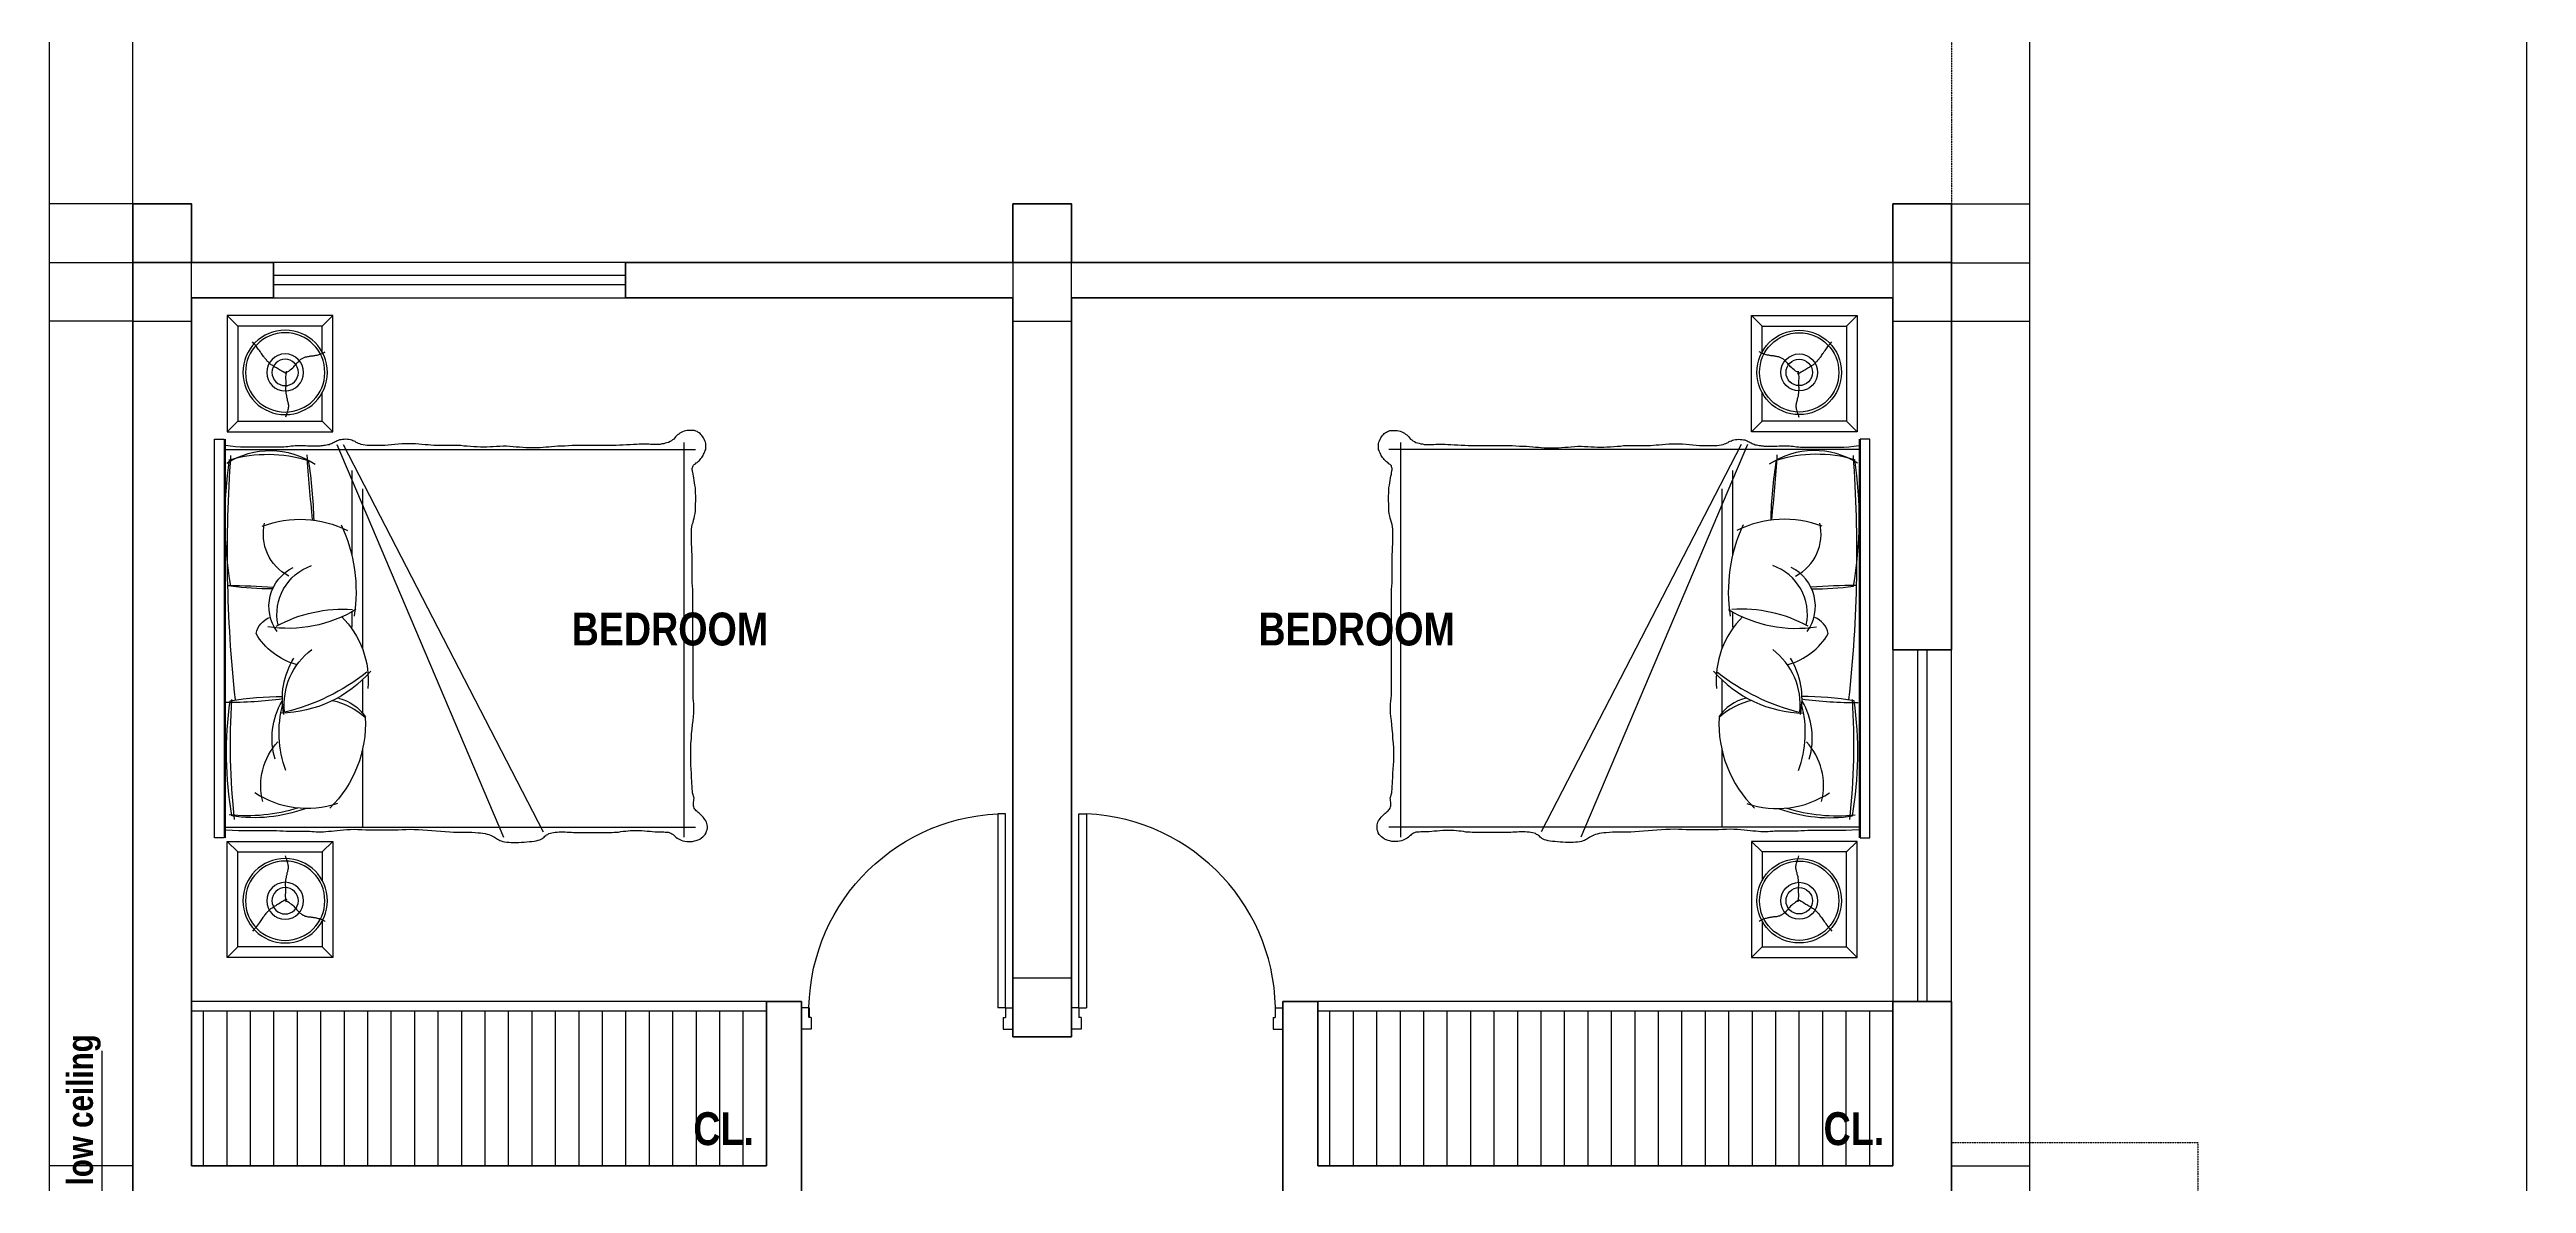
# Model space of a CAD drawing. Header units: millimetres. Extents: x -249630 to 95394, y -188036 to 109963.
# Drawn here: x -84215 to -71021, y 40634 to 46676 of the extents above; entities that cross this region are included whole.
import ezdxf

# ---------------------------------------------------------------- set-up
doc = ezdxf.new("R2010")
doc.units = ezdxf.units.MM
doc.header["$PDMODE"] = 2
doc.linetypes.add('DASHED2', pattern=[9.525, 6.35, -3.175])
for name, color, linetype in [('cotas', 1, 'Continuous'), ('Layer1', 2, 'Continuous'), ('Layer11', 30, 'Continuous'), ('Layer2', 8, 'Continuous'), ('PUERTAS', 14, 'Continuous'), ('SUBTITULOS', 90, 'Continuous'), ('TEXTOS', 11, 'Continuous'), ('VEREDA', 1, 'Continuous')]:
    doc.layers.add(name, color=color, linetype=linetype)
doc.layers.add('MUROS', color=6, linetype='Continuous', lineweight=60)
doc.styles.add('COTAS', font='arial.ttf', dxfattribs={"width": 1.1})
doc.styles.add('DESCRIPCION(E)', font='swisscbi.ttf', dxfattribs={"width": 1.1, "oblique": 15, "height": 0.15})
doc.styles.add('SUBTITULOS(E)', font='swisscbi.ttf', dxfattribs={"oblique": 15, "height": 0.2})
doc.dimstyles.new('COTA1-50', dxfattribs={"dimscale": 0.5, "dimtxt": 0.22, "dimasz": 0.12, "dimexe": 0.08, "dimexo": 0.05, "dimgap": 0.076, "dimtad": 2, "dimzin": 4, "dimdsep": 46, "dimtxsty": 'COTAS', "dimblk": 'ARCHTICK', "dimcen": -0.1, "dimclrd": 141, "dimclre": 141, "dimclrt": 11, "dimadec": 0, "dimazin": 0, "dimtfac": 1, "dimtix": 1, "dimtmove": 1, "dimatfit": 3, "dimfxl": 1, "dimtolj": 1, "dimtzin": 0, "dimarcsym": 0})

# ---------------------------------------------------------------- blocks, each defined once
blk = doc.blocks.new('CAM-10')
for p, q in [((0.026, 0), (0.071, -0.045)), ((0.521, 0), (0.476, -0.045)), ((0.552, 0.009), (2.252, 0.009)), ((0.597, 0.009), (0.597, -1.995)), ((2.207, 0.009), (2.207, -1.995)), ((2.267, 0), (2.312, -0.045)), ((2.762, 0), (2.717, -0.045)), ((0.026, -0.45), (0.071, -0.405)), ((0.476, -0.405), (0.521, -0.45)), ((2.312, -0.405), (2.267, -0.45)), ((2.762, -0.45), (2.717, -0.405)), ((0.575, -0.467), (2.249, -1.178)), ((0.575, -0.494), (2.226, -1.346)), ((0.686, -0.531), (1.047, -0.531)), ((0.764, -0.576), (1.446, -0.576)), ((1.289, -0.531), (1.354, -0.531)), ((1.577, -0.576), (1.72, -0.576)), ((1.876, -0.576), (2.207, -0.576)), ((0.567, -1.946), (2.249, -1.946))]:
    blk.add_line(p, q)
for points in [[(0.521, 0), (0.521, -0.45), (0.026, -0.45), (0.026, 0)], [(0.552, 0.013), (2.252, 0.013), (2.252, 0.054), (0.552, 0.054)], [(2.267, 0), (2.267, -0.45), (2.762, -0.45), (2.762, 0)]]:
    blk.add_lwpolyline(points, close=True)
for points in [[(2.218, 0.009), (2.219, -0.022), (2.22, -0.048), (2.221, -0.072), (2.221, -0.095), (2.221, -0.117), (2.221, -0.138), (2.22, -0.158), (2.22, -0.176), (2.221, -0.194), (2.221, -0.21), (2.222, -0.224), (2.222, -0.238), (2.223, -0.251), (2.223, -0.263), (2.224, -0.273), (2.224, -0.283), (2.224, -0.292), (2.224, -0.3), (2.224, -0.307), (2.224, -0.315), (2.224, -0.322), (2.224, -0.329), (2.224, -0.336), (2.224, -0.344), (2.224, -0.352), (2.225, -0.36), (2.225, -0.37), (2.226, -0.379), (2.226, -0.389), (2.226, -0.399), (2.226, -0.41), (2.225, -0.421), (2.224, -0.432), (2.223, -0.444), (2.222, -0.456), (2.22, -0.469), (2.219, -0.482), (2.217, -0.496), (2.216, -0.51), (2.216, -0.525), (2.215, -0.541), (2.216, -0.557), (2.216, -0.574), (2.217, -0.591), (2.217, -0.609), (2.218, -0.626), (2.218, -0.644), (2.218, -0.661), (2.218, -0.678), (2.218, -0.695), (2.217, -0.711), (2.217, -0.728), (2.216, -0.745), (2.216, -0.762), (2.215, -0.779), (2.216, -0.797), (2.216, -0.815), (2.217, -0.834), (2.219, -0.853), (2.22, -0.872), (2.222, -0.891), (2.223, -0.91), (2.225, -0.929), (2.226, -0.948), (2.227, -0.965), (2.227, -0.982), (2.228, -0.999), (2.228, -1.015), (2.228, -1.029), (2.228, -1.043), (2.229, -1.056), (2.23, -1.069), (2.231, -1.08), (2.232, -1.09), (2.234, -1.099), (2.236, -1.108), (2.238, -1.115), (2.241, -1.122), (2.243, -1.128), (2.246, -1.134), (2.249, -1.139), (2.252, -1.143), (2.255, -1.148), (2.258, -1.152), (2.26, -1.157), (2.263, -1.162), (2.265, -1.168), (2.267, -1.174), (2.269, -1.182), (2.27, -1.191), (2.27, -1.2), (2.271, -1.21), (2.271, -1.221), (2.271, -1.232), (2.271, -1.243), (2.27, -1.254), (2.27, -1.266), (2.269, -1.277), (2.268, -1.288), (2.267, -1.298), (2.266, -1.308), (2.264, -1.317), (2.262, -1.325), (2.26, -1.332), (2.258, -1.338), (2.255, -1.343), (2.252, -1.347), (2.249, -1.351), (2.245, -1.354), (2.242, -1.358), (2.239, -1.361), (2.237, -1.366), (2.234, -1.371), (2.232, -1.377), (2.23, -1.383), (2.229, -1.39), (2.227, -1.398), (2.227, -1.406), (2.226, -1.414), (2.226, -1.423), (2.226, -1.431), (2.226, -1.44), (2.227, -1.449), (2.228, -1.458), (2.228, -1.467), (2.229, -1.476), (2.229, -1.64), (2.228, -1.649), (2.228, -1.659), (2.227, -1.668), (2.225, -1.678), (2.224, -1.688), (2.223, -1.698), (2.222, -1.708), (2.221, -1.719), (2.22, -1.73), (2.22, -1.741), (2.221, -1.753), (2.221, -1.766), (2.222, -1.778), (2.223, -1.79), (2.224, -1.802), (2.225, -1.813), (2.226, -1.824), (2.226, -1.834), (2.226, -1.843), (2.226, -1.852), (2.226, -1.86), (2.227, -1.867), (2.227, -1.874), (2.228, -1.88), (2.23, -1.886), (2.232, -1.891), (2.235, -1.895), (2.238, -1.9), (2.242, -1.904), (2.245, -1.908), (2.249, -1.912), (2.253, -1.917), (2.256, -1.923), (2.259, -1.929), (2.262, -1.935), (2.264, -1.942), (2.266, -1.95), (2.267, -1.958), (2.268, -1.966), (2.268, -1.974), (2.267, -1.983), (2.265, -1.991), (2.263, -1.999), (2.26, -2.007), (2.257, -2.014), (2.252, -2.021), (2.248, -2.027), (2.242, -2.033), (2.237, -2.037), (2.231, -2.041), (2.224, -2.043), (2.217, -2.045), (2.211, -2.046), (2.204, -2.046), (2.197, -2.045), (2.191, -2.044), (2.185, -2.042), (2.179, -2.039), (2.174, -2.036), (2.169, -2.032), (2.164, -2.028), (2.159, -2.024), (2.155, -2.02), (2.151, -2.016), (2.147, -2.011), (2.144, -2.007), (2.14, -2.003), (2.136, -1.999), (2.132, -1.996), (2.129, -1.993), (2.125, -1.99), (2.12, -1.988), (2.116, -1.987), (2.111, -1.987), (2.106, -1.987), (2.1, -1.987), (2.094, -1.988), (2.088, -1.989), (2.082, -1.99), (2.06, -1.983), (1.992, -1.978), (1.976, -1.978), (1.959, -1.977), (1.942, -1.976), (1.925, -1.975), (1.906, -1.975), (1.888, -1.975), (1.868, -1.975), (1.849, -1.976), (1.829, -1.978), (1.809, -1.979), (1.789, -1.981), (1.77, -1.983), (1.752, -1.985), (1.735, -1.987), (1.72, -1.988), (1.705, -1.988), (1.692, -1.988), (1.68, -1.988), (1.669, -1.987), (1.657, -1.986), (1.645, -1.985), (1.193, -1.984), (1.179, -1.983), (1.165, -1.982), (1.149, -1.982), (1.132, -1.982), (1.115, -1.982), (1.098, -1.981), (1.08, -1.981), (1.063, -1.981), (1.046, -1.981), (1.03, -1.98), (1.014, -1.98), (0.999, -1.979), (0.985, -1.978), (0.972, -1.978), (0.959, -1.978), (0.947, -1.978), (0.936, -1.979), (0.926, -1.98), (0.916, -1.982), (0.907, -1.985), (0.898, -1.987), (0.889, -1.99), (0.88, -1.992), (0.87, -1.994), (0.86, -1.995), (0.85, -1.996), (0.794, -1.997), (0.782, -1.996), (0.771, -1.996), (0.76, -1.995), (0.749, -1.993), (0.738, -1.992), (0.728, -1.99), (0.718, -1.989), (0.71, -1.987), (0.702, -1.985), (0.695, -1.984), (0.688, -1.983), (0.683, -1.982), (0.678, -1.982), (0.673, -1.983), (0.67, -1.984), (0.666, -1.985), (0.664, -1.987), (0.661, -1.99), (0.659, -1.993), (0.657, -1.996), (0.654, -1.999), (0.652, -2.002), (0.649, -2.006), (0.646, -2.009), (0.643, -2.012), (0.639, -2.015), (0.635, -2.019), (0.631, -2.022), (0.627, -2.025), (0.622, -2.028), (0.617, -2.03), (0.612, -2.033), (0.607, -2.035), (0.601, -2.037), (0.596, -2.039), (0.59, -2.04), (0.584, -2.04), (0.578, -2.04), (0.571, -2.04), (0.565, -2.038), (0.559, -2.036), (0.553, -2.033), (0.547, -2.03), (0.542, -2.027), (0.537, -2.023), (0.532, -2.019), (0.528, -2.015), (0.525, -2.011), (0.522, -2.006), (0.52, -2.002), (0.518, -1.997), (0.516, -1.991), (0.515, -1.986), (0.515, -1.98), (0.515, -1.973), (0.515, -1.967), (0.516, -1.96), (0.517, -1.953), (0.519, -1.947), (0.521, -1.94), (0.524, -1.934), (0.527, -1.929), (0.531, -1.924), (0.534, -1.919), (0.539, -1.915), (0.543, -1.911), (0.547, -1.907), (0.552, -1.903), (0.556, -1.898), (0.559, -1.893), (0.563, -1.887), (0.566, -1.881), (0.568, -1.874), (0.57, -1.867), (0.572, -1.86), (0.573, -1.852), (0.575, -1.845), (0.575, -1.838), (0.575, -1.831), (0.575, -1.825), (0.575, -1.818), (0.575, -1.811), (0.575, -1.804), (0.574, -1.796), (0.574, -1.788), (0.574, -1.778), (0.574, -1.768), (0.574, -1.756), (0.575, -1.744), (0.575, -1.731), (0.576, -1.717), (0.577, -1.702), (0.578, -1.688), (0.578, -1.672), (0.579, -1.657), (0.58, -1.641), (0.58, -1.47), (0.581, -1.454), (0.582, -1.439), (0.582, -1.424), (0.583, -1.409), (0.584, -1.396), (0.585, -1.382), (0.586, -1.37), (0.587, -1.358), (0.588, -1.346), (0.589, -1.334), (0.589, -1.323), (0.59, -1.311), (0.59, -1.299), (0.589, -1.286), (0.589, -1.273), (0.588, -1.26), (0.587, -1.246), (0.586, -1.232), (0.585, -1.218), (0.584, -1.204), (0.583, -1.19), (0.583, -1.176), (0.584, -1.162), (0.584, -1.148), (0.585, -1.134), (0.585, -1.121), (0.586, -1.107), (0.586, -1.093), (0.586, -1.079), (0.585, -1.065), (0.585, -1.051), (0.584, -1.037), (0.583, -1.023), (0.582, -1.009), (0.58, -0.996), (0.58, -0.983), (0.579, -0.971), (0.579, -0.959), (0.579, -0.948), (0.579, -0.936), (0.579, -0.925), (0.579, -0.914), (0.579, -0.903), (0.579, -0.892), (0.579, -0.88), (0.578, -0.868), (0.577, -0.856), (0.576, -0.843), (0.575, -0.829), (0.574, -0.816), (0.573, -0.802), (0.573, -0.788), (0.573, -0.773), (0.573, -0.759), (0.573, -0.744), (0.574, -0.729), (0.575, -0.715), (0.577, -0.7), (0.578, -0.686), (0.579, -0.672), (0.58, -0.658), (0.58, -0.645), (0.58, -0.632), (0.58, -0.62), (0.58, -0.608), (0.579, -0.597), (0.578, -0.588), (0.577, -0.579), (0.575, -0.571), (0.573, -0.565), (0.571, -0.559), (0.568, -0.554), (0.566, -0.55), (0.563, -0.545), (0.561, -0.541), (0.559, -0.536), (0.557, -0.531), (0.555, -0.525), (0.554, -0.519), (0.554, -0.512), (0.553, -0.505), (0.554, -0.498), (0.554, -0.491), (0.555, -0.485), (0.556, -0.479), (0.558, -0.473), (0.56, -0.469), (0.562, -0.464), (0.564, -0.46), (0.566, -0.456), (0.568, -0.452), (0.571, -0.448), (0.573, -0.444), (0.574, -0.439), (0.576, -0.434), (0.577, -0.429), (0.578, -0.423), (0.579, -0.418), (0.58, -0.412), (0.581, -0.407), (0.581, -0.401), (0.582, -0.396), (0.582, -0.391), (0.582, -0.386), (0.583, -0.381), (0.583, -0.376), (0.582, -0.37), (0.582, -0.364), (0.582, -0.357), (0.582, -0.35), (0.582, -0.342), (0.581, -0.333), (0.581, -0.324), (0.581, -0.315), (0.581, -0.306), (0.581, -0.298), (0.581, -0.289), (0.582, -0.281), (0.583, -0.273), (0.584, -0.266), (0.585, -0.258), (0.585, -0.25), (0.586, -0.242), (0.587, -0.234), (0.587, -0.225), (0.587, -0.215), (0.587, -0.205), (0.587, -0.194), (0.587, -0.183), (0.586, -0.171), (0.586, -0.159), (0.586, -0.146), (0.586, -0.133), (0.586, -0.12), (0.587, -0.106), (0.587, -0.091), (0.587, -0.075), (0.586, -0.057), (0.585, -0.036), (0.583, -0.014), (0.579, 0.009)], [(0.181, -0.405), (0.071, -0.405), (0.071, -0.045), (0.476, -0.045), (0.476, -0.405), (0.355, -0.405)], [(2.607, -0.405), (2.717, -0.405), (2.717, -0.045), (2.312, -0.045), (2.312, -0.405), (2.433, -0.405)], [(0.274, -0.254), (0.27, -0.246), (0.266, -0.239), (0.263, -0.233), (0.26, -0.228), (0.257, -0.223), (0.254, -0.218), (0.251, -0.214), (0.249, -0.21), (0.247, -0.207), (0.245, -0.203), (0.243, -0.2), (0.241, -0.197), (0.239, -0.194), (0.237, -0.191), (0.235, -0.188), (0.233, -0.185), (0.231, -0.182), (0.228, -0.179), (0.226, -0.177), (0.223, -0.174), (0.221, -0.172), (0.218, -0.169), (0.215, -0.167), (0.212, -0.164), (0.209, -0.162), (0.206, -0.159), (0.203, -0.157), (0.2, -0.154), (0.196, -0.152), (0.192, -0.149), (0.188, -0.146), (0.184, -0.143), (0.179, -0.14), (0.175, -0.137), (0.17, -0.133), (0.164, -0.129), (0.158, -0.125), (0.152, -0.12), (0.145, -0.114), (0.137, -0.108)], [(2.514, -0.254), (2.518, -0.246), (2.522, -0.239), (2.525, -0.233), (2.528, -0.228), (2.531, -0.223), (2.534, -0.218), (2.536, -0.214), (2.539, -0.21), (2.541, -0.207), (2.543, -0.203), (2.545, -0.2), (2.547, -0.197), (2.549, -0.194), (2.551, -0.191), (2.553, -0.188), (2.555, -0.185), (2.557, -0.182), (2.559, -0.179), (2.562, -0.177), (2.564, -0.174), (2.567, -0.172), (2.57, -0.169), (2.572, -0.167), (2.575, -0.164), (2.578, -0.162), (2.582, -0.159), (2.585, -0.157), (2.588, -0.154), (2.592, -0.152), (2.596, -0.149), (2.6, -0.146), (2.604, -0.143), (2.608, -0.14), (2.613, -0.137), (2.618, -0.133), (2.624, -0.129), (2.63, -0.125), (2.636, -0.12), (2.643, -0.114), (2.65, -0.108)], [(0.271, -0.247), (0.266, -0.255), (0.262, -0.263), (0.257, -0.269), (0.253, -0.274), (0.248, -0.279), (0.244, -0.284), (0.24, -0.287), (0.236, -0.291), (0.233, -0.294), (0.229, -0.297), (0.226, -0.3), (0.223, -0.303), (0.22, -0.306), (0.217, -0.308), (0.215, -0.311), (0.212, -0.314), (0.21, -0.317), (0.209, -0.32), (0.207, -0.322), (0.206, -0.325), (0.204, -0.328), (0.203, -0.331), (0.202, -0.334), (0.201, -0.337), (0.201, -0.34), (0.2, -0.344), (0.2, -0.347), (0.199, -0.35), (0.199, -0.353), (0.198, -0.356), (0.198, -0.359), (0.198, -0.362), (0.197, -0.365), (0.197, -0.368), (0.196, -0.371), (0.196, -0.374), (0.195, -0.377), (0.194, -0.381), (0.194, -0.384), (0.193, -0.388), (0.192, -0.392), (0.19, -0.396), (0.189, -0.4), (0.188, -0.404), (0.186, -0.407), (0.184, -0.411), (0.182, -0.414), (0.18, -0.417)], [(0.263, -0.251), (0.271, -0.25), (0.279, -0.25), (0.285, -0.249), (0.291, -0.249), (0.296, -0.249), (0.301, -0.25), (0.306, -0.25), (0.31, -0.25), (0.314, -0.25), (0.317, -0.25), (0.321, -0.25), (0.325, -0.25), (0.328, -0.25), (0.332, -0.249), (0.335, -0.249), (0.339, -0.249), (0.342, -0.249), (0.345, -0.249), (0.348, -0.25), (0.351, -0.25), (0.354, -0.25), (0.358, -0.25), (0.361, -0.251), (0.364, -0.251), (0.367, -0.252), (0.37, -0.252), (0.373, -0.253), (0.377, -0.254), (0.38, -0.255), (0.383, -0.255), (0.386, -0.256), (0.39, -0.257), (0.393, -0.258), (0.396, -0.259), (0.4, -0.26), (0.403, -0.26), (0.407, -0.261), (0.41, -0.261), (0.414, -0.261), (0.419, -0.26), (0.423, -0.26), (0.428, -0.258), (0.433, -0.257), (0.438, -0.255), (0.443, -0.254), (0.448, -0.252), (0.454, -0.25), (0.459, -0.248)], [(2.525, -0.251), (2.517, -0.25), (2.509, -0.25), (2.502, -0.249), (2.497, -0.249), (2.491, -0.249), (2.487, -0.25), (2.482, -0.25), (2.478, -0.25), (2.474, -0.25), (2.47, -0.25), (2.467, -0.25), (2.463, -0.25), (2.459, -0.25), (2.456, -0.249), (2.453, -0.249), (2.449, -0.249), (2.446, -0.249), (2.443, -0.249), (2.44, -0.25), (2.436, -0.25), (2.433, -0.25), (2.43, -0.25), (2.427, -0.251), (2.424, -0.251), (2.421, -0.252), (2.418, -0.252), (2.414, -0.253), (2.411, -0.254), (2.408, -0.255), (2.405, -0.255), (2.401, -0.256), (2.398, -0.257), (2.395, -0.258), (2.391, -0.259), (2.388, -0.26), (2.385, -0.26), (2.381, -0.261), (2.377, -0.261), (2.373, -0.261), (2.369, -0.26), (2.365, -0.26), (2.36, -0.258), (2.355, -0.257), (2.35, -0.255), (2.345, -0.254), (2.34, -0.252), (2.334, -0.25), (2.328, -0.248)], [(2.517, -0.247), (2.522, -0.255), (2.526, -0.263), (2.531, -0.269), (2.535, -0.274), (2.539, -0.279), (2.543, -0.284), (2.548, -0.287), (2.551, -0.291), (2.555, -0.294), (2.559, -0.297), (2.562, -0.3), (2.565, -0.303), (2.568, -0.306), (2.571, -0.308), (2.573, -0.311), (2.575, -0.314), (2.577, -0.317), (2.579, -0.32), (2.581, -0.322), (2.582, -0.325), (2.583, -0.328), (2.585, -0.331), (2.586, -0.334), (2.586, -0.337), (2.587, -0.34), (2.588, -0.344), (2.588, -0.347), (2.589, -0.35), (2.589, -0.353), (2.589, -0.356), (2.59, -0.359), (2.59, -0.362), (2.59, -0.365), (2.591, -0.368), (2.591, -0.371), (2.592, -0.374), (2.593, -0.377), (2.593, -0.381), (2.594, -0.384), (2.595, -0.388), (2.596, -0.392), (2.597, -0.396), (2.599, -0.4), (2.6, -0.404), (2.602, -0.407), (2.604, -0.411), (2.605, -0.414), (2.608, -0.417)]]:
    blk.add_lwpolyline(points)
for centre, radius in [((0.268, -0.247), 0.18), ((0.268, -0.247), 0.169), ((2.52, -0.247), 0.18), ((2.52, -0.247), 0.169), ((0.268, -0.247), 0.0787), ((0.268, -0.247), 0.0562), ((2.52, -0.247), 0.0787), ((2.52, -0.247), 0.0562)]:
    blk.add_circle(centre, radius)
for centre, radius, start, end in [((0.945, -0.183), 0.344, 147.51, 213.8336), ((0.892, -1.669), 1.678, 80.1255, 98.6619), ((-0.037, -0.007), 1.712, 352.2931, 0.3959), ((1.889, -1.575), 1.578, 80.1602, 98.06), ((1.203, -0.173), 0.586, 163.9263, 197.1409), ((1.038, -5.792), 5.791, 83.8073, 94.1211), ((3.756, 0.001), 2.58, 180.1063, 184.3854), ((-0.142, -0.191), 1.333, 359.9394, 7.5533), ((2.984, -0.236), 1.335, 170.3802, 180.0522), ((1.855, -3.014), 3, 83.9026, 93.6759), ((1.432, -0.084), 0.726, 342.5841, 6.0048), ((1.535, -0.116), 0.631, 339.923, 8.7433), ((1.348, -0.31), 0.454, 159.3026, 206.5026), ((0.957, -0.356), 0.202, 27.7042, 103.4903), ((1.265, -0.362), 0.184, 54.1671, 153.8421), ((1.861, -0.492), 0.584, 151.0456, 184.1497), ((0.806, -0.261), 0.553, 328.6542, 9.1977), ((1.401, -0.216), 0.0952, 102.1757, 158.3207), ((1.237, -0.37), 0.286, 15.4018, 59.7122), ((1.827, -0.504), 0.313, 73.366, 120.2524), ((2.029, -0.417), 0.274, 75.7237, 132.8701), ((1.723, -0.341), 0.404, 341.4524, 33.4512), ((1.299, -0.432), 0.22, 78.0413, 160.8342), ((1.683, -0.534), 0.291, 83.6273, 143.2855), ((1.66, -0.57), 0.335, 78.6667, 121.2633), ((1.204, -0.221), 0.516, 310.7395, 359.0576), ((0.835, -0.033), 0.906, 321.6953, 346.4626), ((1.803, -0.691), 0.47, 69.8892, 104.8634), ((-0.465, -14.932), 14.632, 84.6597, 85.7516), ((0.943, 1.54), 1.909, 260.953, 268.6517), ((1.202, 0.118), 0.667, 244.7809, 279.0606), ((1.581, -0.218), 0.383, 224.5284, 275.2229), ((1.841, -0.43), 0.19, 193.6849, 236.7035), ((1.973, -0.378), 0.315, 192.9388, 221.9636), ((1.763, -0.079), 0.51, 267.2589, 315.2997)]:
    blk.add_arc(centre, radius, start, end)
blk = doc.blocks.new('A$C69810C7B')
at = {"layer": 'PUERTAS', "color": 2}
for p, q in [((-0.99, -0.05), (-0.99, -0.15)), ((-0.945, -0.05), (-0.99, -0.05)), ((-0.945, -0.105), (-0.955, -0.105)), ((-0.955, -0.15), (-0.955, -0.105)), ((-0.945, -0.105), (-0.945, -0.05)), ((-0.045, -0.105), (-0.045, -0.05)), ((-0.045, -0.05), (0, -0.05)), ((-0.045, -0.105), (-0.035, -0.105)), ((-0.035, -0.15), (-0.035, -0.105)), ((0, -0.05), (0, -0.15)), ((-0.955, -0.15), (-0.99, -0.15)), ((-0.035, -0.15), (-0.07, -0.15)), ((-0.07, -1.06), (-0.07, -0.15)), ((-0.035, -0.15), (0, -0.15)), ((-0.035, -0.15), (-0.035, -1.06)), ((-0.035, -1.06), (-0.07, -1.06))]:
    blk.add_line(p, q, dxfattribs=at)
at = {"layer": 'PUERTAS', "color": 1}
blk.add_arc((-0.027, -0.132), 0.929, 178.348, 267.335, dxfattribs=at)
blk = doc.blocks.new('_ArchTick')
at = {"color": 0, "linetype": 'ByBlock', "const_width": 0.15}
blk.add_lwpolyline([(-0.5, -0.5), (0.5, 0.5)], dxfattribs=at)
blk = doc.blocks.new('*D98')
at = {"layer": 'cotas', "color": 141, "lineweight": -2, "transparency": 16777216}
for p, q in [((-83771, 40728), (-84215, 40728)), ((-84215, 40540), (-84215, 40728)), ((-83771, 40540), (-84215, 40540))]:
    blk.add_line(p, q, dxfattribs=at)
at = {"layer": 'Defpoints', "color": 0, "transparency": 16777216}
for p in [(-84215, 40728), (-83771, 40728), (-83771, 40540)]:
    blk.add_point(p, dxfattribs=at)
at = {"layer": 'cotas', "color": 141, "lineweight": -2, "transparency": 16777216, "xscale": 0.06, "yscale": 0.06, "zscale": 0.06}
for p, rotation in [((-84215, 40728), 90), ((-84215, 40540), 270)]:
    blk.add_blockref('_ArchTick', p, dxfattribs=dict(at, rotation=rotation))
at = {"layer": 'cotas', "color": 11, "transparency": 16777216, "insert": (-84215, 40634), "char_height": 0.11, "attachment_point": 5, "rotation": 90, "style": 'COTAS'}
blk.add_mtext('\\A1;187.50', dxfattribs=at)
blk = doc.blocks.new('*D99')
at = {"layer": 'cotas', "color": 141, "lineweight": -2, "transparency": 16777216}
for p, q in [((-83771, 45228), (-84215, 45228)), ((-84215, 40728), (-84215, 45228)), ((-83771, 40728), (-84215, 40728))]:
    blk.add_line(p, q, dxfattribs=at)
at = {"layer": 'Defpoints', "color": 0, "transparency": 16777216}
for p in [(-84215, 45228), (-83771, 45228), (-83771, 40728)]:
    blk.add_point(p, dxfattribs=at)
at = {"layer": 'cotas', "color": 141, "lineweight": -2, "transparency": 16777216, "xscale": 0.06, "yscale": 0.06, "zscale": 0.06}
for p, rotation in [((-84215, 45228), 90), ((-84215, 40728), 270)]:
    blk.add_blockref('_ArchTick', p, dxfattribs=dict(at, rotation=rotation))
at = {"layer": 'cotas', "color": 11, "transparency": 16777216, "insert": (-84215, 42978), "char_height": 0.11, "attachment_point": 5, "rotation": 90, "style": 'COTAS'}
blk.add_mtext('\\A1;4500.00', dxfattribs=at)
blk = doc.blocks.new('*D100')
at = {"layer": 'cotas', "color": 141, "lineweight": -2, "transparency": 16777216}
for p, q in [((-83771, 45540), (-84215, 45540)), ((-84215, 45228), (-84215, 45540)), ((-83771, 45228), (-84215, 45228))]:
    blk.add_line(p, q, dxfattribs=at)
at = {"layer": 'Defpoints', "color": 0, "transparency": 16777216}
for p in [(-84215, 45540), (-83771, 45540), (-83771, 45228)]:
    blk.add_point(p, dxfattribs=at)
at = {"layer": 'cotas', "color": 141, "lineweight": -2, "transparency": 16777216, "xscale": 0.06, "yscale": 0.06, "zscale": 0.06}
for p, rotation in [((-84215, 45540), 90), ((-84215, 45228), 270)]:
    blk.add_blockref('_ArchTick', p, dxfattribs=dict(at, rotation=rotation))
at = {"layer": 'cotas', "color": 11, "transparency": 16777216, "insert": (-84215, 45384), "char_height": 0.11, "attachment_point": 5, "rotation": 90, "style": 'COTAS'}
blk.add_mtext('\\A1;312.50', dxfattribs=at)
blk = doc.blocks.new('*D101')
at = {"layer": 'cotas', "color": 141, "lineweight": -2, "transparency": 16777216}
for p, q in [((-83771, 45853), (-84215, 45853)), ((-84215, 45540), (-84215, 45853)), ((-83771, 45540), (-84215, 45540))]:
    blk.add_line(p, q, dxfattribs=at)
at = {"layer": 'Defpoints', "color": 0, "transparency": 16777216}
for p in [(-84215, 45853), (-83771, 45853), (-83771, 45540)]:
    blk.add_point(p, dxfattribs=at)
at = {"layer": 'cotas', "color": 141, "lineweight": -2, "transparency": 16777216, "xscale": 0.06, "yscale": 0.06, "zscale": 0.06}
for p, rotation in [((-84215, 45853), 90), ((-84215, 45540), 270)]:
    blk.add_blockref('_ArchTick', p, dxfattribs=dict(at, rotation=rotation))
at = {"layer": 'cotas', "color": 11, "transparency": 16777216, "insert": (-84215, 45697), "char_height": 0.11, "attachment_point": 5, "rotation": 90, "style": 'COTAS'}
blk.add_mtext('\\A1;312.50', dxfattribs=at)
blk = doc.blocks.new('*D102')
at = {"layer": 'cotas', "color": 141, "lineweight": -2, "transparency": 16777216}
for p, q in [((-83771, 48103), (-84215, 48103)), ((-84215, 45853), (-84215, 48103)), ((-83771, 45853), (-84215, 45853))]:
    blk.add_line(p, q, dxfattribs=at)
at = {"layer": 'Defpoints', "color": 0, "transparency": 16777216}
for p in [(-84215, 48103), (-83771, 48103), (-83771, 45853)]:
    blk.add_point(p, dxfattribs=at)
at = {"layer": 'cotas', "color": 141, "lineweight": -2, "transparency": 16777216, "xscale": 0.06, "yscale": 0.06, "zscale": 0.06}
for p, rotation in [((-84215, 48103), 90), ((-84215, 45853), 270)]:
    blk.add_blockref('_ArchTick', p, dxfattribs=dict(at, rotation=rotation))
at = {"layer": 'cotas', "color": 11, "transparency": 16777216, "insert": (-84215, 46978), "char_height": 0.11, "attachment_point": 5, "rotation": 90, "style": 'COTAS'}
blk.add_mtext('\\A1;2250.00', dxfattribs=at)
blk = doc.blocks.new('*D121')
at = {"layer": 'cotas', "color": 141, "lineweight": -2, "transparency": 16777216}
for p, q in [((-74084, 40728), (-73666, 40728)), ((-73666, 40540), (-73666, 40728)), ((-74084, 40540), (-73666, 40540))]:
    blk.add_line(p, q, dxfattribs=at)
at = {"layer": 'Defpoints', "color": 0, "transparency": 16777216}
for p in [(-74084, 40728), (-73666, 40728), (-74084, 40540)]:
    blk.add_point(p, dxfattribs=at)
at = {"layer": 'cotas', "color": 141, "lineweight": -2, "transparency": 16777216, "xscale": 0.06, "yscale": 0.06, "zscale": 0.06}
for p, rotation in [((-73666, 40728), 90), ((-73666, 40540), 270)]:
    blk.add_blockref('_ArchTick', p, dxfattribs=dict(at, rotation=rotation))
at = {"layer": 'cotas', "color": 11, "transparency": 16777216, "insert": (-73666, 40634), "char_height": 0.11, "attachment_point": 5, "rotation": 90, "style": 'COTAS'}
blk.add_mtext('\\A1;187.50', dxfattribs=at)
blk = doc.blocks.new('*D122')
at = {"layer": 'cotas', "color": 141, "lineweight": -2, "transparency": 16777216}
for p, q in [((-74084, 45228), (-73666, 45228)), ((-73666, 40728), (-73666, 45228)), ((-74084, 40728), (-73666, 40728))]:
    blk.add_line(p, q, dxfattribs=at)
at = {"layer": 'Defpoints', "color": 0, "transparency": 16777216}
for p in [(-74084, 45228), (-73666, 45228), (-74084, 40728)]:
    blk.add_point(p, dxfattribs=at)
at = {"layer": 'cotas', "color": 141, "lineweight": -2, "transparency": 16777216, "xscale": 0.06, "yscale": 0.06, "zscale": 0.06}
for p, rotation in [((-73666, 45228), 90), ((-73666, 40728), 270)]:
    blk.add_blockref('_ArchTick', p, dxfattribs=dict(at, rotation=rotation))
at = {"layer": 'cotas', "color": 11, "transparency": 16777216, "insert": (-73666, 42978), "char_height": 0.11, "attachment_point": 5, "rotation": 90, "style": 'COTAS'}
blk.add_mtext('\\A1;4500.00', dxfattribs=at)
blk = doc.blocks.new('*D123')
at = {"layer": 'cotas', "color": 141, "lineweight": -2, "transparency": 16777216}
for p, q in [((-74084, 45540), (-73666, 45540)), ((-73666, 45228), (-73666, 45540)), ((-74084, 45228), (-73666, 45228))]:
    blk.add_line(p, q, dxfattribs=at)
at = {"layer": 'Defpoints', "color": 0, "transparency": 16777216}
for p in [(-74084, 45540), (-73666, 45540), (-74084, 45228)]:
    blk.add_point(p, dxfattribs=at)
at = {"layer": 'cotas', "color": 141, "lineweight": -2, "transparency": 16777216, "xscale": 0.06, "yscale": 0.06, "zscale": 0.06}
for p, rotation in [((-73666, 45540), 90), ((-73666, 45228), 270)]:
    blk.add_blockref('_ArchTick', p, dxfattribs=dict(at, rotation=rotation))
at = {"layer": 'cotas', "color": 11, "transparency": 16777216, "insert": (-73666, 45384), "char_height": 0.11, "attachment_point": 5, "rotation": 90, "style": 'COTAS'}
blk.add_mtext('\\A1;312.50', dxfattribs=at)
blk = doc.blocks.new('*D124')
at = {"layer": 'cotas', "color": 141, "lineweight": -2, "transparency": 16777216}
for p, q in [((-74084, 45853), (-73666, 45853)), ((-73666, 45540), (-73666, 45853)), ((-74084, 45540), (-73666, 45540))]:
    blk.add_line(p, q, dxfattribs=at)
at = {"layer": 'Defpoints', "color": 0, "transparency": 16777216}
for p in [(-74084, 45853), (-73666, 45853), (-74084, 45540)]:
    blk.add_point(p, dxfattribs=at)
at = {"layer": 'cotas', "color": 141, "lineweight": -2, "transparency": 16777216, "xscale": 0.06, "yscale": 0.06, "zscale": 0.06}
for p, rotation in [((-73666, 45853), 90), ((-73666, 45540), 270)]:
    blk.add_blockref('_ArchTick', p, dxfattribs=dict(at, rotation=rotation))
at = {"layer": 'cotas', "color": 11, "transparency": 16777216, "insert": (-73666, 45697), "char_height": 0.11, "attachment_point": 5, "rotation": 90, "style": 'COTAS'}
blk.add_mtext('\\A1;312.50', dxfattribs=at)
blk = doc.blocks.new('*D125')
at = {"layer": 'cotas', "color": 141, "lineweight": -2, "transparency": 16777216}
for p, q in [((-74084, 48103), (-73666, 48103)), ((-73666, 45853), (-73666, 48103)), ((-74084, 45853), (-73666, 45853))]:
    blk.add_line(p, q, dxfattribs=at)
at = {"layer": 'Defpoints', "color": 0, "transparency": 16777216}
for p in [(-74084, 48103), (-73666, 48103), (-74084, 45853)]:
    blk.add_point(p, dxfattribs=at)
at = {"layer": 'cotas', "color": 141, "lineweight": -2, "transparency": 16777216, "xscale": 0.06, "yscale": 0.06, "zscale": 0.06}
for p, rotation in [((-73666, 48103), 90), ((-73666, 45853), 270)]:
    blk.add_blockref('_ArchTick', p, dxfattribs=dict(at, rotation=rotation))
at = {"layer": 'cotas', "color": 11, "transparency": 16777216, "insert": (-73666, 46978), "char_height": 0.11, "attachment_point": 5, "rotation": 90, "style": 'COTAS'}
blk.add_mtext('\\A1;2250.00', dxfattribs=at)

msp = doc.modelspace()

# ---------------------------------------------------------------- hatches: boundary and pattern name
at = {"layer": 'Layer2'}
h = msp.add_hatch(dxfattribs=at)
h.set_pattern_fill('_USER', color=256, scale=125, angle=90, style=0, pattern_type=0)
h.set_pattern_definition([(90, (-230894.77, -222643.12), (-125, 8e-15), [])])
h.paths.add_polyline_path([(-80396.318, 40727.773), (-80396.318, 41552.773), (-83458.818, 41552.773), (-83458.818, 40727.773)])
h.paths.add_polyline_path([(-74396.318, 40727.773), (-74396.318, 41552.773), (-77458.818, 41552.773), (-77458.818, 40727.773)])
h.paths.add_polyline_path([(-83458.818, 37477.773), (-83458.818, 36652.773), (-80396.318, 36652.773), (-80396.318, 37477.773)])
h.paths.add_polyline_path([(-80831.669, 40788.735), (-80437.464, 40788.735), (-80437.464, 41063.508), (-80831.669, 41063.508)], flags=24)
h.paths.add_polyline_path([(-74811.2, 40788.735), (-74416.995, 40788.735), (-74416.995, 41063.508), (-74811.2, 41063.508)], flags=24)
h.paths.add_polyline_path([(-80831.669, 36701.694), (-80437.464, 36701.694), (-80437.464, 36976.467), (-80831.669, 36976.467)], flags=24)

# ---------------------------------------------------------------- linework, layer by layer
at = {"layer": 'Layer1'}
for p, q in [((-81146.318, 45540.273), (-83021.318, 45540.273)), ((-83021.318, 45352.773), (-81146.318, 45352.773)), ((-74083.818, 41602.773), (-74083.818, 43477.773))]:
    msp.add_line(p, q, dxfattribs=at)
at = {"layer": 'Layer1', "linetype": 'Continuous'}
msp.add_line((-74396.318, 43477.773), (-74396.318, 41602.773), dxfattribs=at)
at = {"layer": 'Layer11'}
for p, q in [((-80396.318, 41602.773), (-83458.818, 41602.773)), ((-74396.318, 41602.773), (-77458.818, 41602.773)), ((-80396.318, 41552.773), (-83458.818, 41552.773)), ((-74396.318, 41552.773), (-77458.818, 41552.773))]:
    msp.add_line(p, q, dxfattribs=at)
at = {"layer": 'MUROS'}
for p, q in [((-74083.818, 43477.773), (-74083.818, 45852.773)), ((-83771.318, 32665.273), (-83771.318, 45540.273)), ((-83458.818, 45540.273), (-83021.318, 45540.273)), ((-83021.318, 45540.273), (-83021.318, 45352.773)), ((-81146.318, 45352.773), (-81146.318, 45540.273)), ((-81146.318, 45540.273), (-79083.818, 45540.273)), ((-78771.318, 45540.273), (-74396.318, 45540.273)), ((-83458.818, 45352.773), (-83021.318, 45352.773)), ((-83458.818, 40727.773), (-83458.818, 45352.773)), ((-81146.318, 45352.773), (-79083.818, 45352.773)), ((-79083.818, 41415.273), (-79083.818, 45352.773)), ((-78771.318, 45352.773), (-74396.318, 45352.773)), ((-78771.318, 41415.273), (-78771.318, 45352.773)), ((-74396.318, 43477.773), (-74396.318, 45352.773)), ((-74083.818, 43477.773), (-74396.318, 43477.773)), ((-80396.318, 40727.773), (-80396.318, 41602.773)), ((-80396.318, 41602.773), (-80208.818, 41602.773)), ((-80208.818, 41602.773), (-80396.318, 41602.773)), ((-80208.818, 40727.773), (-80208.818, 41602.773)), ((-77646.318, 40540.273), (-77646.318, 41602.773)), ((-77458.818, 41602.773), (-77646.318, 41602.773)), ((-77458.818, 40727.773), (-77458.818, 41602.773)), ((-74396.318, 40727.773), (-74396.318, 41602.773)), ((-74396.318, 41602.773), (-74083.818, 41602.773)), ((-74396.318, 41602.773), (-74083.818, 41602.773)), ((-74083.818, 40227.773), (-74083.818, 41602.773)), ((-79083.818, 41415.273), (-78771.318, 41415.273)), ((-80396.318, 40727.773), (-83458.818, 40727.773)), ((-80208.818, 40727.773), (-80208.818, 39415.273)), ((-74396.318, 40727.773), (-77458.818, 40727.773))]:
    msp.add_line(p, q, dxfattribs=at)
for points in [[(-83771.318, 45540.273), (-83771.318, 45852.773), (-83458.818, 45852.773), (-83458.818, 45540.273)], [(-79083.818, 45540.273), (-79083.818, 45852.773), (-78771.318, 45852.773), (-78771.318, 45540.273)], [(-74083.818, 45852.773), (-74396.318, 45852.773), (-74396.318, 45540.273)]]:
    msp.add_lwpolyline(points, dxfattribs=at)
at = {"layer": 'VEREDA'}
for p, q in [((-71021.318, 58040.273), (-71021.318, 36915.273)), ((-83771.318, 45540.273), (-83771.318, 54540.273))]:
    msp.add_line(p, q, dxfattribs=at)
at = {"layer": 'VEREDA', "linetype": 'DASHED2', "ltscale": 0.025}
for points in [[(-74083.818, 48102.773), (-74083.818, 45852.773)], [(-74083.818, 40852.773), (-72771.318, 40852.773), (-72771.318, 36915.275)]]:
    msp.add_lwpolyline(points, dxfattribs=at)
at = {"layer": 'VEREDA'}
for points in [[(-83771.318, 45540.273), (-83458.818, 45540.273), (-83458.818, 45852.773), (-83771.318, 45852.773)], [(-79083.818, 45540.273), (-78771.318, 45540.273), (-78771.318, 45852.773), (-79083.818, 45852.773)], [(-74396.318, 45540.273), (-74083.818, 45540.273), (-74083.818, 45852.773), (-74396.318, 45852.773)], [(-83771.318, 45227.773), (-83458.818, 45227.773), (-83458.818, 45540.273), (-83771.318, 45540.273)], [(-79083.818, 45227.773), (-78771.318, 45227.773), (-78771.318, 45540.273), (-79083.818, 45540.273)], [(-74396.318, 45227.773), (-74083.818, 45227.773), (-74083.818, 45540.273), (-74396.318, 45540.273)], [(-79083.818, 41415.273), (-78771.318, 41415.273), (-78771.318, 41727.773), (-79083.818, 41727.773)]]:
    msp.add_lwpolyline(points, close=True, dxfattribs=at)
for points in [[(-81146.318, 45471.523), (-83021.318, 45471.523)], [(-81146.318, 45421.523), (-83021.318, 45421.523)], [(-74265.068, 43477.773), (-74265.068, 41602.773)], [(-74215.068, 43477.773), (-74215.068, 41602.773)]]:
    msp.add_lwpolyline(points, dxfattribs=at)

# ---------------------------------------------------------------- block references
at = {"layer": 'Layer11', "yscale": 1250, "zscale": 1250}
for p, xscale, rotation in [((-83268.662, 45290.34), -1250, 90), ((-74586.474, 45290.34), 1250, 270)]:
    msp.add_blockref('CAM-10', p, dxfattribs=dict(at, xscale=xscale, rotation=rotation))
at = {"layer": 'PUERTAS', "yscale": 1136.363636363488, "rotation": 180}
for p, xscale, zscale in [((-79083.818, 41399.379), -1136.363636363488, 1136.363636363517), ((-78771.318, 41399.379), 1136.363636363488, 1136.363636363488)]:
    msp.add_blockref('A$C69810C7B', p, dxfattribs=dict(at, xscale=xscale, zscale=zscale))

# ---------------------------------------------------------------- texts
at = {"layer": 'SUBTITULOS', "linetype": 'ByBlock', "style": 'SUBTITULOS(E)'}
for s, p in [('BEDROOM', (-81433.737, 43500.648)), ('BEDROOM', (-77775.908, 43500.648)), ('CL.', (-80785.874, 40838.508)), ('CL.', (-74765.404, 40838.508))]:
    msp.add_text(s, height=175, dxfattribs=at).set_placement(p)
at = {"layer": 'TEXTOS', "linetype": 'ByBlock', "style": 'DESCRIPCION(E)'}
msp.add_text('proy. low ceiling', height=137.5, rotation=90, dxfattribs=at).set_placement((-83984.093, 40194.746))

# ---------------------------------------------------------------- dimensions: what is measured, and where the dimension line sits
at = {"layer": 'cotas'}
for base, p1, p2, picture, middle in [((-84214.841, 48102.773), (-83771.318, 45852.773), (-83771.318, 48102.773), '*D102', (-84214.935, 46977.773)), ((-73666.351, 48102.773), (-74083.818, 45852.773), (-74083.818, 48102.773), '*D125', (-73666.257, 46977.773)), ((-84214.841, 45852.773), (-83771.318, 45540.273), (-83771.318, 45852.773), '*D101', (-84214.935, 45696.523)), ((-73666.351, 45852.773), (-74083.818, 45540.273), (-74083.818, 45852.773), '*D124', (-73666.256, 45696.523)), ((-84214.841, 45540.273), (-83771.318, 45227.773), (-83771.318, 45540.273), '*D100', (-84214.935, 45384.023)), ((-73666.351, 45540.273), (-74083.818, 45227.773), (-74083.818, 45540.273), '*D123', (-73666.256, 45384.023)), ((-84214.841, 45227.773), (-83771.318, 40727.773), (-83771.318, 45227.773), '*D99', (-84214.935, 42977.773)), ((-73666.351, 45227.773), (-74083.818, 40727.773), (-74083.818, 45227.773), '*D122', (-73666.257, 42977.773)), ((-84214.841, 40727.773), (-83771.318, 40540.273), (-83771.318, 40727.773), '*D98', (-84214.935, 40634.023)), ((-73666.351, 40727.773), (-74083.818, 40540.273), (-74083.818, 40727.773), '*D121', (-73666.257, 40634.023))]:
    dim = msp.add_linear_dim(base=base, p1=p1, p2=p2, angle=90, dimstyle='COTA1-50', dxfattribs=at)
    dim.commit()
    dim.dimension.update_dxf_attribs({"geometry": picture, "text_midpoint": middle})

# ---------------------------------------------------------------- leaders
msp.add_leader([(-83012.075, 39581.416), (-83935.38, 40130.312), (-83935.38, 41340.78)], dimstyle='COTA1-50', override={"dimgap": 0.076, "dimtad": 0}, dxfattribs=at)

doc.saveas('drawing.dxf')
